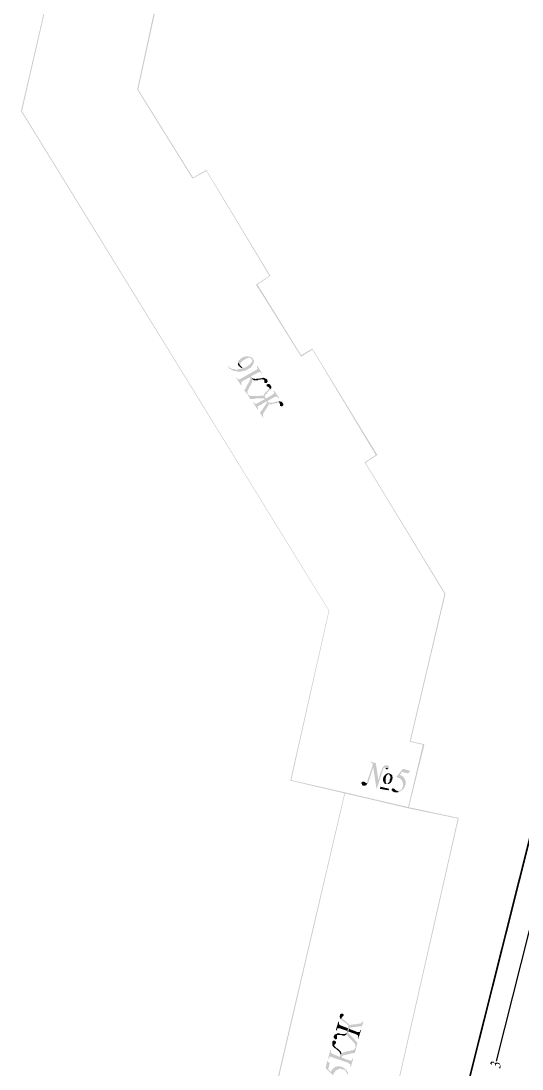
# Model space of a CAD drawing. Extents: x 243 to 885, y -99 to 1005.
# Drawn here: x 267.9 to 322.7, y 45.3 to 160 of the extents above; entities that cross this region are included whole.
import ezdxf

# ---------------------------------------------------------------- set-up
doc = ezdxf.new("R2010")
doc.units = 0
doc.header["$MEASUREMENT"] = 0
for name, color, linetype in [('DLXSCENE', 7, 'Continuous'), ('PDF _Геометрия', 7, 'Continuous'), ('PDF _Сплошная заливка', 7, 'Continuous')]:
    doc.layers.add(name, color=color, linetype=linetype)

# ---------------------------------------------------------------- blocks, each defined once
blk = doc.blocks.new('*U46')
blk.add_line((177.33, 706.22), (0, 0))

msp = doc.modelspace()

# ---------------------------------------------------------------- hatches: boundary and pattern name
at = {"layer": 'PDF _Сплошная заливка', "linetype": 'ByBlock', "transparency": 33554559}
h = msp.add_hatch(color=256, dxfattribs=at)
h.paths.add_polyline_path([(310.23, 73.98), (303.34, 75.6), (297.46, 76.94), (301.61, 95.48), (268.01, 150.12), (273.33, 173.25), (285.99, 170.06), (284.42, 163.28), (283.02, 163.62), (280.61, 152.48), (286.66, 142.73), (288.17, 143.57), (295.06, 132.1), (293.6, 131.14), (298.53, 123.25), (299.76, 124.03), (306.7, 112.5), (305.47, 111.71), (314.21, 97.32), (310.4, 81.14), (311.85, 80.81)])
h.paths.add_polyline_path([(310.29, 73.86), (312.02, 80.86), (310.51, 81.2), (314.32, 97.32), (305.58, 111.66), (306.87, 112.5), (299.76, 124.14), (298.53, 123.42), (293.77, 131.14), (295.17, 132.1), (288.17, 143.69), (286.71, 142.85), (280.72, 152.48), (283.13, 163.51), (284.53, 163.17), (286.1, 170.11), (273.28, 173.36), (267.9, 150.12), (301.55, 95.48), (297.35, 76.89), (303.29, 75.49)], flags=0)
for points in [[(293.26, 123.02), (293.21, 123.08), (293.15, 123.14), (293.1, 123.19), (293.04, 123.19), (292.98, 123.25), (293.15, 122.97), (293.15, 122.91), (293.21, 122.86), (293.21, 122.8), (293.15, 122.75), (293.15, 122.69), (293.1, 122.63), (293.1, 122.58), (293.04, 122.52), (292.98, 122.47), (292.93, 122.41), (292.87, 122.35), (292.82, 122.3), (292.76, 122.3), (292.7, 122.24), (292.65, 122.19), (292.59, 122.19), (292.54, 122.13), (292.42, 122.07), (292.37, 122.07), (292.26, 122.02), (292.2, 122.07), (292.14, 122.07), (292.09, 122.13), (292.03, 122.13), (292.14, 121.96), (292.09, 121.96), (291.98, 121.96), (291.92, 121.91), (291.86, 121.91), (291.75, 121.91), (291.7, 121.91), (291.58, 121.85), (291.53, 121.85), (291.47, 121.85), (291.42, 121.85), (291.3, 121.85), (291.25, 121.91), (291.14, 121.91), (291.08, 121.91), (291.02, 121.91), (290.97, 121.96), (290.91, 121.96), (290.86, 121.96), (290.8, 122.02), (290.74, 122.07), (290.69, 122.07), (290.63, 122.13), (290.63, 122.19), (290.58, 122.24), (290.52, 122.19), (290.58, 122.13), (290.63, 122.07), (290.63, 122.02), (290.69, 121.96), (290.74, 121.91), (290.8, 121.91), (290.86, 121.85), (290.91, 121.79), (290.97, 121.79), (291.08, 121.74), (291.14, 121.74), (291.19, 121.68), (291.3, 121.68), (291.36, 121.68), (291.42, 121.68), (291.53, 121.63), (291.58, 121.63), (291.7, 121.63), (291.75, 121.63), (291.81, 121.63), (291.92, 121.63), (291.98, 121.63), (292.03, 121.68), (292.14, 121.68), (292.2, 121.68), (292.31, 121.68), (292.37, 121.74), (292.42, 121.74), (292.54, 121.79), (292.59, 121.79), (292.65, 121.85), (292.7, 121.91), (292.76, 121.91), (292.82, 121.96), (292.87, 122.02), (292.98, 122.02), (293.04, 122.07), (293.1, 122.13), (293.1, 122.19), (293.15, 122.24), (293.21, 122.3), (293.26, 122.35), (293.26, 122.41), (293.32, 122.47), (293.32, 122.52), (293.32, 122.58), (293.38, 122.63), (293.38, 122.69), (293.38, 122.8), (293.38, 122.86), (293.32, 122.91), (293.32, 122.97)], [(292.98, 123.25), (292.87, 123.25), (292.76, 123.3), (292.54, 123.3), (292.42, 123.25), (292.37, 123.25), (292.26, 123.25), (292.2, 123.19), (292.14, 123.19), (292.09, 123.14), (291.98, 123.08), (291.92, 123.02), (291.86, 122.97), (291.81, 122.91), (291.75, 122.91), (291.7, 122.86), (291.7, 122.75), (291.64, 122.69), (291.64, 122.63), (291.92, 122.24), (291.92, 122.3), (291.86, 122.35), (291.86, 122.41), (291.86, 122.47), (291.92, 122.52), (291.92, 122.58), (291.98, 122.63), (292.03, 122.69), (292.09, 122.75), (292.14, 122.8), (292.2, 122.86), (292.26, 122.91), (292.31, 122.91), (292.42, 122.97), (292.48, 123.02), (292.59, 123.08), (292.65, 123.08), (292.76, 123.14), (292.82, 123.14), (292.87, 123.14), (292.93, 123.14), (292.98, 123.08), (293.04, 123.08), (293.1, 123.02), (293.15, 122.97)], [(294.27, 121.4), (293.77, 122.24), (293.71, 122.19), (293.71, 122.07), (293.77, 122.02), (293.77, 121.96), (293.77, 121.91), (293.71, 121.85), (293.66, 121.85), (293.6, 121.79), (293.49, 121.74), (292.03, 120.9), (291.98, 120.9), (291.92, 120.84), (291.81, 120.79), (291.75, 120.79), (291.7, 120.79), (291.64, 120.79), (291.58, 120.84), (291.53, 120.9), (291.47, 120.95), (291.42, 120.95), (291.98, 120.11), (292.03, 120.17), (291.98, 120.28), (291.98, 120.34), (291.98, 120.39), (291.98, 120.45), (291.98, 120.51), (292.03, 120.51), (292.14, 120.56), (292.2, 120.62), (292.93, 121.01), (293.21, 120.62), (293.21, 120.67), (293.21, 120.73), (293.26, 120.73), (293.04, 121.12), (293.71, 121.46), (293.82, 121.51), (293.88, 121.57), (293.94, 121.57), (293.99, 121.57), (294.05, 121.57), (294.1, 121.51), (294.16, 121.46), (294.22, 121.4)], [(292.03, 122.13), (291.98, 122.19), (291.92, 122.24), (291.64, 122.63), (291.64, 122.58), (291.64, 122.52), (291.64, 122.47), (291.64, 122.41), (291.64, 122.35), (291.7, 122.3), (291.7, 122.24), (291.75, 122.19), (291.81, 122.19), (291.86, 122.13), (291.92, 122.07), (291.98, 122.02), (292.03, 122.02), (292.14, 121.96)], [(293.21, 120.62), (292.93, 121.01), (292.93, 120.95), (292.98, 120.9), (292.98, 120.84), (292.98, 120.79), (292.93, 120.73), (292.93, 120.67), (292.87, 120.62), (292.87, 120.56), (292.82, 120.45), (292.76, 120.34), (292.7, 120.28), (292.7, 120.23), (292.65, 120.17), (292.59, 120.06), (292.54, 120), (292.54, 119.89), (292.48, 119.83), (292.42, 119.78), (292.42, 119.72), (292.37, 119.67), (292.37, 119.61), (292.31, 119.61), (292.65, 119.11), (292.7, 119.16), (292.7, 119.22), (292.65, 119.27), (292.65, 119.33), (292.65, 119.39), (292.65, 119.44), (292.7, 119.5), (292.7, 119.55), (292.7, 119.61), (292.76, 119.67), (292.76, 119.72), (292.82, 119.78), (292.82, 119.83), (292.87, 119.95), (292.93, 120), (292.98, 120.06), (293.04, 120.17), (293.04, 120.28), (293.1, 120.34), (293.15, 120.45), (293.15, 120.51), (293.21, 120.56)], [(294.38, 120.95), (294.33, 120.95), (294.22, 120.9), (294.05, 120.9), (293.94, 120.84), (293.88, 120.84), (293.77, 120.84), (293.71, 120.84), (293.66, 120.84), (293.54, 120.79), (293.49, 120.84), (293.38, 120.84), (293.32, 120.84), (293.26, 120.9), (293.21, 120.9), (293.15, 120.95), (293.1, 121.01), (293.04, 121.12), (293.26, 120.73), (293.32, 120.73), (293.38, 120.67), (293.49, 120.67), (293.54, 120.67), (293.6, 120.67), (293.71, 120.67), (293.77, 120.67), (293.88, 120.73), (293.99, 120.73), (294.05, 120.73), (294.16, 120.79), (294.22, 120.79), (294.33, 120.79), (294.38, 120.79), (294.44, 120.73)], [(294.83, 120.73), (294.78, 120.79), (294.72, 120.84), (294.66, 120.84), (294.61, 120.9), (294.55, 120.9), (294.44, 120.95), (294.38, 120.95), (294.44, 120.73), (294.5, 120.67), (294.5, 120.62), (294.5, 120.56), (294.5, 120.51), (294.5, 120.45), (294.55, 120.39), (294.61, 120.39), (294.72, 120.39), (294.78, 120.39), (294.83, 120.45), (294.89, 120.51), (294.89, 120.56), (294.83, 120.67)], [(295.17, 119.67), (295.06, 119.83), (295.06, 119.72), (295, 119.72), (294.94, 119.67), (294.89, 119.61), (294.83, 119.5), (294.72, 119.44), (294.66, 119.39), (294.61, 119.33), (294.55, 119.27), (294.55, 119.22), (294.5, 119.16), (294.44, 119.11), (294.44, 118.99), (294.89, 118.32), (294.61, 118.77), (294.61, 118.83), (294.55, 118.88), (294.55, 118.94), (294.55, 118.99), (294.61, 119.05), (294.61, 119.11), (294.66, 119.16), (294.72, 119.16), (294.78, 119.22), (294.83, 119.33), (294.89, 119.39), (294.94, 119.44), (295, 119.5), (295.06, 119.55), (295.11, 119.61)], [(296.12, 118.77), (295.56, 119.55), (295.5, 119.5), (295.56, 119.39), (295.56, 119.33), (295.56, 119.27), (295.56, 119.22), (295.5, 119.16), (295.39, 119.11), (295.34, 119.05), (294.66, 118.66), (294.66, 118.71), (294.61, 118.77), (294.89, 118.32), (294.89, 118.38), (294.89, 118.43), (295.5, 118.77), (295.56, 118.83), (295.62, 118.83), (295.73, 118.88), (295.78, 118.88), (295.84, 118.88), (295.9, 118.88), (295.95, 118.83), (296.01, 118.77), (296.06, 118.71)], [(295.22, 120.11), (295.17, 120.17), (295.11, 120.23), (295, 120.28), (294.94, 120.28), (294.83, 120.23), (294.78, 120.23), (294.78, 120.17), (294.78, 120.11), (294.78, 120.06), (294.78, 120), (294.83, 120), (294.94, 119.95), (295, 119.89), (295.06, 119.83), (295.17, 119.67), (295.17, 119.72), (295.22, 119.78), (295.28, 119.83), (295.28, 119.89), (295.28, 119.95), (295.28, 120), (295.22, 120.06)], [(296.06, 118.38), (296.01, 118.38), (295.9, 118.32), (295.84, 118.32), (295.73, 118.32), (295.62, 118.27), (295.5, 118.27), (295.45, 118.21), (295.34, 118.21), (295.28, 118.21), (295.22, 118.21), (295.11, 118.21), (295.06, 118.21), (295, 118.27), (294.94, 118.27), (294.89, 118.32), (294.44, 118.99), (294.38, 118.94), (294.33, 118.99), (294.22, 118.99), (294.16, 118.99), (294.05, 118.99), (293.99, 118.99), (293.88, 118.94), (293.77, 118.94), (293.71, 118.94), (293.6, 118.94), (293.49, 118.94), (293.43, 118.94), (293.38, 118.94), (293.32, 118.94), (293.26, 118.94), (293.21, 118.94), (293.15, 118.94), (293.1, 118.94), (293.04, 118.94), (292.98, 118.94), (292.93, 118.99), (292.87, 119.05), (292.82, 119.05), (292.76, 119.11), (292.7, 119.11), (292.98, 118.6), (293.82, 118.71), (293.94, 118.71), (294.05, 118.71), (294.16, 118.71), (294.22, 118.71), (294.27, 118.71), (294.33, 118.71), (294.38, 118.71), (294.44, 118.71), (294.5, 118.71), (294.55, 118.66), (294.78, 118.32), (295, 117.99), (295, 118.1), (295.06, 118.1), (295.11, 118.04), (295.17, 118.04), (295.28, 118.04), (295.39, 118.1), (295.45, 118.1), (295.5, 118.1), (295.62, 118.15), (295.73, 118.15), (295.78, 118.15), (295.9, 118.21), (295.95, 118.21), (296.01, 118.21), (296.06, 118.21), (296.12, 118.21), (296.18, 118.21)], [(294.78, 118.32), (294.55, 118.66), (294.55, 118.6), (293.82, 118.21), (293.71, 118.15), (293.66, 118.1), (293.6, 118.1), (293.54, 118.1), (293.49, 118.15), (293.43, 118.15), (293.38, 118.21), (293.32, 118.27), (293.26, 118.27), (293.77, 117.48), (293.88, 117.48), (293.82, 117.48), (293.82, 117.59), (293.77, 117.65), (293.77, 117.71), (293.77, 117.76), (293.82, 117.82), (293.88, 117.87), (293.94, 117.93), (294.05, 117.93), (294.72, 118.38)], [(295, 117.99), (294.78, 118.32), (294.78, 118.15), (294.72, 118.1), (294.38, 117.59), (294.33, 117.48), (294.22, 117.37), (294.16, 117.31), (294.16, 117.26), (294.1, 117.2), (294.05, 117.15), (294.05, 117.09), (294.33, 116.64), (294.44, 116.64), (294.38, 116.7), (294.38, 116.81), (294.38, 116.87), (294.38, 116.92), (294.38, 116.98), (294.38, 117.03), (294.44, 117.09), (294.44, 117.15), (294.5, 117.2), (294.55, 117.26), (294.55, 117.37), (294.66, 117.43), (294.66, 117.48), (294.72, 117.54), (294.78, 117.65), (294.83, 117.71), (294.83, 117.76), (294.89, 117.82), (294.89, 117.87), (294.94, 117.87), (294.94, 117.93)], [(296.51, 118.21), (296.46, 118.27), (296.4, 118.32), (296.34, 118.32), (296.29, 118.32), (296.23, 118.38), (296.12, 118.38), (296.06, 118.38), (296.18, 118.21), (296.18, 118.15), (296.18, 118.1), (296.23, 118.04), (296.23, 117.93), (296.23, 117.87), (296.29, 117.87), (296.34, 117.82), (296.4, 117.82), (296.46, 117.82), (296.51, 117.87), (296.57, 117.93), (296.57, 117.99), (296.57, 118.04), (296.57, 118.1)], [(306.31, 78.4), (305.86, 77.11), (305.86, 77.06), (305.81, 76.94), (305.81, 76.83), (305.75, 76.78), (305.75, 76.72), (305.75, 76.66), (305.69, 76.61), (305.64, 76.61), (305.81, 76.55), (305.86, 76.61), (305.86, 76.66), (305.92, 76.72), (305.92, 76.83), (305.97, 76.89), (305.97, 77), (306.03, 77.11), (306.42, 78.34)], [(306.7, 78.79), (306.14, 78.96), (306.09, 78.9), (306.14, 78.85), (306.2, 78.85), (306.25, 78.85), (306.31, 78.79), (306.37, 78.74), (306.37, 78.68), (306.37, 78.57), (306.31, 78.51), (306.31, 78.4), (306.42, 78.34), (306.76, 76.05), (306.98, 76.94)], [(307.93, 78.57), (307.71, 78.57), (307.65, 78.51), (307.6, 78.46), (307.54, 78.4), (307.49, 78.34), (307.43, 78.29), (307.43, 78.23), (307.37, 78.18), (307.37, 78.12), (307.32, 78.01), (307.32, 77.95), (307.26, 77.84), (307.21, 77.73), (306.98, 76.94), (306.76, 76.05), (306.81, 76.05), (307.43, 77.9), (307.43, 77.95), (307.49, 78.06), (307.54, 78.12), (307.54, 78.18), (307.54, 78.23), (307.6, 78.29), (307.65, 78.29), (308.1, 78.23), (308.1, 78.29), (308.16, 78.29), (308.16, 78.4), (308.1, 78.46), (308.05, 78.51), (307.99, 78.57)], [(308.1, 78.23), (307.65, 78.29), (307.71, 78.29), (307.77, 78.23), (307.77, 78.18), (307.82, 78.18), (307.88, 78.12), (307.93, 78.12), (307.99, 78.12), (308.05, 78.18)], [(310.45, 77.95), (309.67, 78.18), (308.94, 77.28), (309, 77.28), (309.05, 77.22), (309.11, 77.22), (309.22, 77.17), (309.28, 77.17), (309.33, 77.11), (309.39, 77.06), (309.45, 77), (309.5, 76.94), (309.56, 76.94), (309.56, 76.89), (309.61, 76.78), (309.61, 76.72), (309.67, 76.66), (309.67, 76.61), (309.67, 76.5), (309.67, 76.44), (309.67, 76.38), (309.67, 76.27), (309.67, 76.22), (309.61, 76.16), (309.56, 76.05), (309.56, 75.99), (309.5, 75.94), (309.45, 75.88), (309.39, 75.82), (309.33, 75.82), (309.28, 75.77), (309.17, 75.77), (309.11, 75.77), (309.05, 75.77), (309, 75.77), (309.28, 75.66), (309.33, 75.71), (309.39, 75.71), (309.45, 75.77), (309.5, 75.77), (309.56, 75.82), (309.61, 75.88), (309.67, 75.94), (309.73, 75.99), (309.78, 76.1), (309.84, 76.16), (309.84, 76.22), (309.89, 76.27), (309.89, 76.38), (309.95, 76.44), (309.95, 76.5), (309.95, 76.61), (309.95, 76.66), (309.95, 76.72), (309.95, 76.78), (309.95, 76.89), (309.89, 76.94), (309.89, 77), (309.89, 77.06), (309.84, 77.11), (309.78, 77.17), (309.78, 77.22), (309.73, 77.28), (309.67, 77.34), (309.61, 77.34), (309.56, 77.39), (309.5, 77.45), (309.45, 77.45), (309.39, 77.5), (309.33, 77.5), (309.56, 77.84), (310.23, 77.67)], [(300.38, 76.27), (297.46, 76.94), (297.41, 76.89), (300.38, 76.16)], [(307.93, 77.67), (307.82, 77.62), (307.77, 77.56), (307.71, 77.5), (307.65, 77.45), (307.6, 77.39), (307.54, 77.28), (307.54, 77.22), (307.54, 77.17), (307.49, 77.11), (307.49, 77), (307.49, 76.94), (307.49, 76.89), (307.54, 76.83), (307.54, 76.72), (307.6, 76.66), (307.65, 76.61), (307.93, 76.55), (307.88, 76.55), (307.82, 76.61), (307.82, 76.66), (307.77, 76.72), (307.77, 76.83), (307.77, 76.89), (307.77, 77), (307.77, 77.06), (307.77, 77.17), (307.82, 77.22), (307.82, 77.28), (307.82, 77.34), (307.88, 77.45), (307.93, 77.5), (307.99, 77.56), (308.05, 77.62), (308.1, 77.56)], [(308.16, 77.67), (307.93, 77.67), (308.1, 77.56), (308.16, 77.56), (308.21, 77.5), (308.21, 77.45), (308.27, 77.39), (308.27, 77.28), (308.27, 77.22), (308.27, 77.11), (308.27, 77.06), (308.21, 77), (308.21, 76.89), (308.21, 76.83), (308.16, 76.72), (308.1, 76.66), (308.05, 76.61), (308.05, 76.55), (307.99, 76.55), (307.93, 76.55), (307.65, 76.61), (307.65, 76.55), (307.71, 76.55), (307.77, 76.5), (307.82, 76.5), (307.88, 76.5), (307.93, 76.5), (307.99, 76.5), (308.1, 76.5), (308.16, 76.55), (308.21, 76.55), (308.27, 76.61), (308.33, 76.66), (308.38, 76.72), (308.44, 76.78), (308.44, 76.89), (308.49, 76.94), (308.49, 77), (308.49, 77.11), (308.55, 77.17), (308.55, 77.22), (308.49, 77.34), (308.49, 77.39), (308.49, 77.45), (308.44, 77.5), (308.38, 77.56), (308.33, 77.62), (308.27, 77.62), (308.21, 77.67)], [(305.36, 76.78), (305.25, 76.78), (305.19, 76.72), (305.13, 76.66), (305.13, 76.61), (305.13, 76.55), (305.19, 76.5), (305.19, 76.44), (305.19, 76.38), (305.25, 76.38), (305.36, 76.33), (305.41, 76.33), (305.47, 76.33), (305.53, 76.33), (305.58, 76.38), (305.64, 76.38), (305.69, 76.44), (305.75, 76.5), (305.81, 76.55), (305.64, 76.61), (305.58, 76.66), (305.53, 76.72), (305.47, 76.72), (305.41, 76.78)], [(308.16, 75.99), (307.21, 76.22), (307.15, 75.99), (308.1, 75.82)], [(308.61, 76.05), (308.49, 76.05), (308.49, 75.99), (308.44, 75.94), (308.44, 75.88), (308.44, 75.82), (308.49, 75.77), (308.49, 75.71), (308.55, 75.71), (308.61, 75.66), (308.66, 75.66), (308.77, 75.6), (308.83, 75.6), (308.89, 75.6), (308.94, 75.6), (309, 75.6), (309.11, 75.6), (309.17, 75.6), (309.17, 75.66), (309.28, 75.66), (309, 75.77), (308.94, 75.77), (308.89, 75.82), (308.83, 75.88), (308.77, 75.94), (308.72, 75.99), (308.66, 75.99)], [(302.61, 50.52), (302.33, 49.62), (302.39, 49.56), (302.45, 49.56), (302.45, 49.68), (302.5, 49.73), (302.5, 49.79), (302.56, 49.79), (302.61, 49.79), (302.67, 49.79), (302.78, 49.79), (302.89, 49.73), (303.57, 49.51), (303.57, 49.45), (303.57, 49.4), (303.68, 49.84), (303.68, 49.79), (302.95, 50.07), (302.84, 50.12), (302.78, 50.12), (302.73, 50.18), (302.67, 50.24), (302.67, 50.29), (302.67, 50.35), (302.67, 50.4), (302.67, 50.52)], [(302.78, 51.19), (302.73, 51.13), (302.73, 51.02), (302.78, 50.96), (302.78, 50.91), (302.84, 50.85), (302.84, 50.8), (302.89, 50.74), (302.95, 50.96), (303.01, 50.96), (303.01, 51.02), (303.06, 51.08), (303.12, 51.13), (303.17, 51.19), (303.17, 51.24), (303.17, 51.3), (303.12, 51.36), (303.06, 51.41), (303.01, 51.41), (302.95, 51.41), (302.89, 51.36), (302.84, 51.36), (302.78, 51.3)], [(302.89, 50.74), (302.95, 50.74), (302.95, 50.68), (303.01, 50.63), (303.12, 50.57), (303.17, 50.52), (303.29, 50.46), (303.34, 50.4), (303.45, 50.35), (303.51, 50.29), (303.57, 50.24), (303.62, 50.18), (303.68, 50.12), (303.68, 50.07), (303.68, 50.01), (303.68, 49.96), (303.68, 49.84), (303.45, 49.06), (303.57, 49.12), (303.57, 49.06), (303.62, 49), (303.62, 48.95), (303.68, 48.89), (303.79, 48.78), (303.85, 48.72), (303.96, 48.61), (304.01, 48.56), (304.07, 48.5), (304.13, 48.44), (304.18, 48.39), (304.24, 48.33), (304.29, 48.28), (304.29, 48.22), (304.35, 48.16), (304.41, 48.11), (304.41, 48.05), (304.46, 48), (304.46, 47.94), (304.46, 47.88), (304.52, 47.77), (304.46, 47.72), (304.57, 47.72), (304.69, 48.22), (304.13, 48.84), (304.07, 48.89), (303.96, 48.95), (303.9, 49.06), (303.85, 49.12), (303.79, 49.17), (303.73, 49.17), (303.73, 49.23), (303.68, 49.28), (303.68, 49.34), (303.68, 49.4), (303.79, 49.79), (303.9, 50.12), (303.85, 50.12), (303.79, 50.12), (303.79, 50.24), (303.73, 50.29), (303.68, 50.35), (303.62, 50.35), (303.57, 50.4), (303.51, 50.46), (303.45, 50.52), (303.4, 50.57), (303.29, 50.63), (303.17, 50.68), (303.12, 50.74), (303.06, 50.8), (303.01, 50.85), (302.95, 50.96)], [(303.9, 50.12), (303.79, 49.79), (303.85, 49.84), (303.9, 49.9), (303.96, 49.9), (304.01, 49.9), (304.63, 49.96), (304.74, 49.96), (304.85, 50.01), (304.97, 50.01), (305.02, 50.01), (305.08, 50.01), (305.13, 50.01), (305.19, 50.01), (305.36, 50.57), (305.3, 50.57), (305.25, 50.52), (305.19, 50.46), (305.19, 50.4), (305.13, 50.4), (305.08, 50.35), (305.02, 50.35), (304.97, 50.29), (304.91, 50.29), (304.85, 50.29), (304.74, 50.29), (304.63, 50.24), (304.52, 50.24), (304.41, 50.24), (304.29, 50.24), (304.24, 50.24), (304.18, 50.18), (304.07, 50.18), (304.01, 50.18), (303.96, 50.18)], [(302.5, 49.23), (302.45, 49), (302.45, 49.06), (302.56, 49.06), (302.67, 49.06), (302.73, 49.06), (302.84, 49.06), (302.95, 49.06), (303.06, 49), (303.12, 49), (303.23, 49), (303.29, 49), (303.34, 49), (303.4, 49.06), (303.45, 49.06), (303.68, 49.84), (303.57, 49.4), (303.51, 49.34), (303.51, 49.28), (303.45, 49.23), (303.4, 49.23), (303.34, 49.17), (303.29, 49.17), (303.23, 49.17), (303.17, 49.17), (303.12, 49.17), (303.01, 49.17), (302.89, 49.17), (302.84, 49.17), (302.73, 49.23), (302.67, 49.23), (302.61, 49.23), (302.56, 49.23)], [(303.79, 49.79), (303.68, 49.4), (303.68, 49.45), (304.46, 49.17), (304.52, 49.12), (304.57, 49.12), (304.69, 49.06), (304.74, 49), (304.74, 48.95), (304.8, 48.89), (304.8, 48.84), (304.8, 48.78), (304.74, 48.67), (304.8, 48.67), (305.08, 49.62), (305.02, 49.62), (304.97, 49.51), (304.97, 49.45), (304.91, 49.4), (304.85, 49.4), (304.8, 49.4), (304.74, 49.4), (304.63, 49.4), (304.52, 49.45), (303.79, 49.73)], [(301.94, 48.28), (301.94, 47.94), (302, 47.83), (302.05, 47.77), (302.17, 48), (302.22, 48.05), (302.28, 48.11), (302.33, 48.16), (302.33, 48.22), (302.33, 48.28), (302.33, 48.33), (302.28, 48.39), (302.22, 48.44), (302.17, 48.44), (302.11, 48.44), (302.05, 48.44), (302, 48.39), (301.94, 48.33)], [(302.11, 48.95), (302.11, 48.78), (302.17, 48.72), (302.17, 48.67), (302.22, 48.61), (302.28, 48.61), (302.33, 48.56), (302.39, 48.61), (302.45, 48.61), (302.45, 48.67), (302.45, 48.72), (302.45, 48.78), (302.45, 48.84), (302.45, 48.89), (302.45, 48.95), (302.45, 49), (302.5, 49.23), (302.45, 49.23), (302.39, 49.17), (302.33, 49.17), (302.28, 49.12), (302.22, 49.12), (302.17, 49.06), (302.17, 49)], [(301.72, 47.44), (301.49, 46.48), (301.55, 46.43), (301.55, 46.48), (301.61, 46.54), (301.61, 46.6), (301.66, 46.65), (301.72, 46.71), (301.77, 46.71), (301.83, 46.65), (301.94, 46.65), (302, 46.6), (303.62, 46.04), (303.73, 45.98), (303.79, 45.92), (303.85, 45.87), (303.9, 45.87), (303.9, 45.81), (303.9, 45.76), (303.9, 45.64), (303.9, 45.59), (303.96, 45.53), (304.24, 46.48), (304.13, 46.48), (304.13, 46.43), (304.07, 46.32), (304.01, 46.26), (303.96, 46.26), (303.85, 46.26), (303.79, 46.32), (303.68, 46.32), (302.95, 46.6), (303.06, 47.1), (303.01, 47.04), (302.95, 47.04), (302.95, 46.99), (302.95, 47.04), (302.95, 47.1), (302.78, 46.65), (302.11, 46.93), (302.05, 46.93), (301.94, 46.99), (301.89, 47.04), (301.83, 47.04), (301.83, 47.1), (301.77, 47.16), (301.77, 47.21), (301.77, 47.27), (301.83, 47.38)], [(302.05, 47.77), (302.11, 47.72), (302.17, 47.66), (302.22, 47.6), (302.33, 47.55), (302.39, 47.49), (302.45, 47.44), (302.5, 47.38), (302.56, 47.38), (302.61, 47.32), (302.67, 47.27), (302.73, 47.16), (302.78, 47.1), (302.78, 47.04), (302.84, 46.99), (302.84, 46.93), (302.84, 46.88), (302.84, 46.82), (302.84, 46.76), (302.78, 46.65), (302.95, 47.1), (302.89, 47.16), (302.89, 47.21), (302.84, 47.27), (302.78, 47.32), (302.73, 47.38), (302.67, 47.44), (302.61, 47.49), (302.56, 47.55), (302.45, 47.6), (302.39, 47.66), (302.33, 47.72), (302.28, 47.77), (302.22, 47.83), (302.17, 47.88), (302.17, 48)], [(303.06, 47.1), (302.95, 46.6), (302.95, 46.71), (303.01, 46.76), (303.06, 46.76), (303.06, 46.82), (303.12, 46.82), (303.17, 46.82), (303.29, 46.88), (303.34, 46.88), (303.45, 46.88), (303.51, 46.93), (303.68, 46.93), (303.79, 46.99), (303.9, 46.99), (303.96, 47.04), (304.07, 47.04), (304.13, 47.04), (304.18, 47.04), (304.24, 47.1), (304.29, 47.1), (304.35, 47.1), (304.41, 47.1), (304.57, 47.66), (304.46, 47.66), (304.41, 47.6), (304.41, 47.55), (304.35, 47.49), (304.29, 47.44), (304.24, 47.44), (304.18, 47.38), (304.13, 47.38), (304.07, 47.38), (304.01, 47.38), (303.96, 47.32), (303.9, 47.32), (303.79, 47.32), (303.73, 47.27), (303.62, 47.27), (303.51, 47.27), (303.4, 47.21), (303.34, 47.21), (303.23, 47.16), (303.17, 47.16), (303.12, 47.1)], [(301.38, 46.2), (301.21, 45.42), (302.05, 44.64), (302.05, 44.75), (302.11, 44.8), (302.11, 44.92), (302.17, 44.97), (302.22, 45.03), (302.28, 45.08), (302.28, 45.14), (302.33, 45.2), (302.39, 45.2), (302.45, 45.25), (302.56, 45.31), (302.61, 45.31), (302.67, 45.31), (302.73, 45.36), (302.84, 45.36), (302.89, 45.36), (302.95, 45.31), (303.06, 45.31), (303.12, 45.31), (303.17, 45.25), (303.29, 45.25), (303.34, 45.2), (303.4, 45.14), (303.45, 45.08), (303.45, 45.03), (303.51, 44.97), (303.51, 44.86), (303.57, 44.8), (303.57, 44.75), (303.57, 44.69), (303.57, 44.64), (303.68, 44.86), (303.62, 44.97), (303.62, 45.03), (303.57, 45.08), (303.51, 45.14), (303.51, 45.2), (303.45, 45.25), (303.4, 45.31), (303.34, 45.36), (303.29, 45.42), (303.17, 45.48), (303.12, 45.53), (303.06, 45.53), (303.01, 45.59), (302.89, 45.59), (302.84, 45.59), (302.78, 45.64), (302.67, 45.64), (302.61, 45.64), (302.56, 45.64), (302.5, 45.64), (302.39, 45.59), (302.33, 45.59), (302.28, 45.59), (302.22, 45.53), (302.17, 45.48), (302.11, 45.48), (302.05, 45.42), (302.05, 45.36), (302, 45.31), (301.94, 45.31), (301.89, 45.25), (301.89, 45.2), (301.83, 45.08), (301.77, 45.03), (301.49, 45.31), (301.66, 45.98)], [(319.24, 46.04), (319.24, 45.87), (319.3, 45.87), (319.3, 45.81), (319.36, 45.92), (319.36, 45.98), (319.41, 46.04), (319.47, 46.04), (319.52, 46.04), (319.58, 46.04), (319.64, 45.98), (319.69, 45.98), (319.69, 45.92), (319.75, 45.87), (319.75, 45.81), (319.75, 45.76), (319.75, 45.7), (319.8, 45.7), (319.8, 45.76), (319.8, 45.81), (319.86, 45.81), (319.86, 45.87), (319.92, 45.87), (319.92, 45.92), (319.97, 45.92), (320.03, 45.92), (320.08, 45.92), (320.14, 45.87), (320.2, 45.87), (320.2, 45.81), (320.25, 45.81), (320.25, 45.76), (320.31, 45.76), (320.31, 45.7), (320.31, 45.64), (320.31, 45.76), (320.31, 45.81), (320.25, 45.87), (320.25, 45.92), (320.2, 45.92), (320.2, 45.98), (320.14, 45.98), (320.08, 46.04), (320.03, 46.04), (319.97, 46.04), (319.92, 46.04), (319.86, 46.04), (319.8, 46.04), (319.8, 45.98), (319.75, 45.98), (319.75, 45.92), (319.75, 45.98), (319.69, 45.98), (319.69, 46.04), (319.64, 46.04), (319.64, 46.09), (319.58, 46.09), (319.58, 46.15), (319.52, 46.15), (319.47, 46.15), (319.41, 46.15), (319.36, 46.15), (319.3, 46.15), (319.3, 46.09)], [(319.3, 45.81), (319.36, 45.76), (319.41, 45.7), (319.41, 45.76), (319.36, 45.76), (319.36, 45.81), (319.36, 45.87), (319.36, 45.92)], [(320.14, 45.48), (320.2, 45.42), (320.25, 45.42), (320.31, 45.42), (320.31, 45.48), (320.31, 45.53), (320.36, 45.53), (320.36, 45.59), (320.36, 45.64), (320.36, 45.7), (320.36, 45.76), (320.31, 45.76), (320.31, 45.64), (320.25, 45.64), (320.25, 45.59), (320.2, 45.53), (320.2, 45.48)]]:
    msp.add_hatch(color=256, dxfattribs=at).paths.add_polyline_path(points)
h = msp.add_hatch(color=256, dxfattribs=at)
h.paths.add_polyline_path([(310.23, 73.86), (315.66, 72.74), (301.89, 11.99), (289.23, 14.96), (303.34, 75.49)])
h.paths.add_polyline_path([(310.29, 73.98), (303.29, 75.6), (289.06, 14.91), (301.94, 11.88), (315.77, 72.8)], flags=0)

# ---------------------------------------------------------------- linework, layer by layer
at = {"layer": 'PDF _Геометрия', "color": 3, "linetype": 'ByBlock', "lineweight": 25}
msp.add_lwpolyline([(545.06, 1000.69), (599.93, 988.93), (493.71, 678.46), (504.41, 641.45), (324.73, -66.34), (291.58, -56.65), (468.91, 649.57), (472.1, 649.57), (480.67, 670.74), (470.48, 695.26)], close=True, dxfattribs=at)
at = {"layer": 'PDF _Геометрия', "linetype": 'ByBlock', "lineweight": 25}
msp.add_lwpolyline([(324.34, 63.95), (319.86, 46.2)], dxfattribs=at)

# ---------------------------------------------------------------- block references
at = {"layer": 'DLXSCENE'}
msp.add_blockref('*U46', (291.58, -56.66), dxfattribs=at)

doc.saveas('drawing.dxf')
